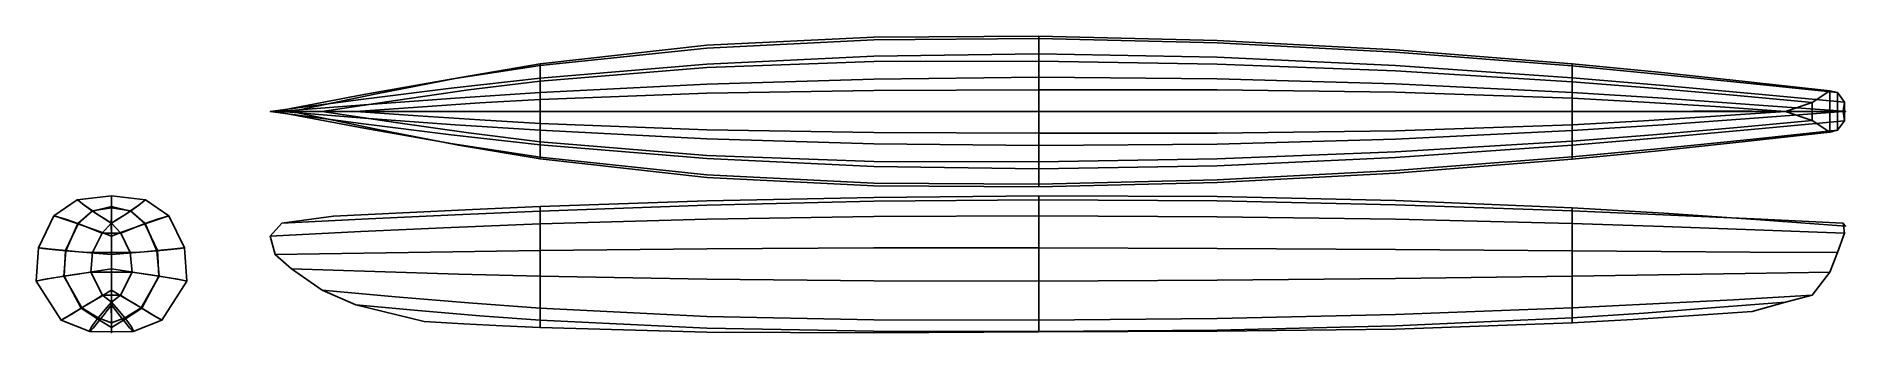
# Model space of a CAD drawing. Header units: metres. Extents: x -13 to 289, y 1 to 50.
import ezdxf

# ---------------------------------------------------------------- set-up
doc = ezdxf.new("R2010")
doc.units = ezdxf.units.M

msp = doc.modelspace()

# ---------------------------------------------------------------- linework, layer by layer
for points in [[(27.28, 37.67), (42.12, 34.87), (56.95, 32.25), (71.49, 30.03), (99.32, 27.11), (127.16, 25.73), (154.69, 25.52), (184.45, 26.24), (214.22, 27.8), (243.68, 30.09), (258.53, 31.49), (273.39, 33), (287.94, 34.54), (287.94, 40.82), (273.39, 42.36), (258.53, 43.87), (243.68, 45.27), (214.22, 47.56), (184.45, 49.12), (154.69, 49.84), (127.16, 49.63), (99.32, 48.25), (71.49, 45.33), (56.95, 43.11), (42.12, 40.49), (27.28, 37.69), (27.28, 37.67)], [(30.03, 37.68), (43.95, 34.77), (57.87, 32.05), (71.49, 29.76), (99.32, 26.63), (127.15, 25.26), (154.69, 25.12), (184.45, 25.85), (214.22, 27.4), (243.68, 29.72), (258.1, 31.13), (272.51, 32.66), (286.63, 34.22), (286.63, 41.14), (272.51, 42.7), (258.1, 44.23), (243.68, 45.64), (214.22, 47.96), (184.45, 49.51), (154.69, 50.24), (127.15, 50.1), (99.32, 48.73), (71.49, 45.6), (57.87, 43.31), (43.95, 40.59), (30.03, 37.68), (30.03, 37.68)], [(154.69, 37.68), (154.69, 31.98), (154.69, 28.09), (154.69, 25.52), (154.69, 25.12), (154.69, 29.27), (154.69, 34.06), (154.69, 37.68), (154.69, 37.68), (154.69, 41.3), (154.69, 46.09), (154.69, 50.24), (154.69, 49.84), (154.69, 47.27), (154.69, 43.38), (154.69, 37.68)], [(26.49, 37.68), (41.59, 35.68), (56.69, 33.78), (71.49, 32.13), (99.32, 29.8), (127.15, 28.48), (154.69, 28.09), (184.45, 28.62), (214.22, 30), (243.68, 32.06), (258.93, 33.34), (274.17, 34.73), (289.12, 36.13), (289.12, 39.23), (274.17, 40.63), (258.93, 42.02), (243.68, 43.3), (214.22, 45.36), (184.45, 46.74), (154.69, 47.27), (127.15, 46.88), (99.32, 45.56), (71.49, 43.23), (56.69, 41.58), (41.59, 39.68), (26.49, 37.68), (26.49, 37.68)], [(35.17, 37.68), (47.38, 35.83), (59.58, 34.1), (71.49, 32.63), (99.32, 30.33), (127.15, 29.35), (154.69, 29.27), (184.45, 29.79), (214.22, 30.93), (243.68, 32.74), (257.13, 33.8), (270.58, 34.97), (283.73, 36.16), (283.73, 39.2), (270.58, 40.39), (257.13, 41.56), (243.68, 42.62), (214.22, 44.43), (184.45, 45.57), (154.69, 46.09), (127.15, 46.01), (99.32, 45.03), (71.49, 42.73), (59.58, 41.26), (47.38, 39.53), (35.17, 37.68), (35.17, 37.68)], [(71.49, 37.68), (71.49, 34.53), (71.49, 32.13), (71.49, 30.03), (71.49, 29.76), (71.49, 32.63), (71.49, 35.69), (71.49, 37.68), (71.49, 37.68), (71.49, 39.67), (71.49, 42.73), (71.49, 45.6), (71.49, 45.33), (71.49, 43.23), (71.49, 40.83), (71.49, 37.68)], [(243.68, 37.68), (243.68, 34.51), (243.68, 32.06), (243.68, 30.09), (243.68, 29.72), (243.68, 32.74), (243.68, 35.46), (243.68, 37.68), (243.68, 37.68), (243.68, 39.9), (243.68, 42.62), (243.68, 45.64), (243.68, 45.27), (243.68, 43.3), (243.68, 40.85), (243.68, 37.68)], [(28.44, 37.65), (42.89, 36.53), (57.34, 35.47), (71.49, 34.53), (99.32, 33.12), (127.15, 32.28), (154.69, 31.98), (184.45, 32.23), (214.22, 33.07), (243.68, 34.51), (258.84, 35.47), (274.01, 36.55), (288.87, 37.65), (288.87, 37.71), (274.01, 38.81), (258.84, 39.89), (243.68, 40.85), (214.22, 42.29), (184.45, 43.13), (154.69, 43.38), (127.15, 43.08), (99.32, 42.24), (71.49, 40.83), (57.34, 39.89), (42.89, 38.83), (28.44, 37.71), (28.44, 37.65)], [(40.75, 37.67), (51.1, 36.95), (61.44, 36.27), (71.49, 35.69), (99.32, 34.63), (127.15, 34.18), (154.69, 34.06), (184.45, 34.07), (214.22, 34.44), (243.68, 35.46), (255.64, 36.12), (267.59, 36.88), (279.25, 37.68), (279.25, 37.68), (267.59, 38.48), (255.64, 39.24), (243.68, 39.9), (214.22, 40.92), (184.45, 41.29), (154.69, 41.3), (127.15, 41.18), (99.32, 40.73), (71.49, 39.67), (61.44, 39.09), (51.1, 38.41), (40.75, 37.69), (40.75, 37.67)], [(289.32, 37.68), (288.87, 37.65), (289.12, 36.13), (287.94, 34.54), (286.63, 34.22), (283.73, 36.16), (279.25, 37.68), (273.72, 37.65), (273.72, 37.71), (279.25, 37.68), (283.73, 39.2), (286.63, 41.14), (287.94, 40.82), (289.12, 39.23), (288.87, 37.71), (289.32, 37.68)], [(37.03, 37.67), (28.44, 37.65), (26.49, 37.68), (27.28, 37.67), (30.03, 37.68), (35.17, 37.68), (40.75, 37.67), (52.17, 37.67), (52.17, 37.69), (40.75, 37.69), (35.17, 37.68), (30.03, 37.68), (27.28, 37.69), (26.49, 37.68), (28.44, 37.71), (37.03, 37.69)], [(37.03, 37.67), (48.61, 37.68), (60.2, 37.68), (71.49, 37.68), (99.32, 37.68), (127.15, 37.68), (154.69, 37.68), (184.45, 37.68), (214.22, 37.68), (243.68, 37.68), (258.99, 37.68), (274.31, 37.68), (289.32, 37.68), (289.32, 37.68), (274.31, 37.68), (258.99, 37.68), (243.68, 37.68), (214.22, 37.68), (184.45, 37.68), (154.69, 37.68), (127.15, 37.68), (99.32, 37.68), (71.49, 37.68), (60.2, 37.68), (48.61, 37.68), (37.03, 37.69), (37.03, 37.67)], [(52.17, 37.67), (58.71, 37.68), (65.25, 37.68), (71.49, 37.68), (99.32, 37.68), (127.15, 37.68), (154.69, 37.68), (184.45, 37.69), (214.22, 37.69), (243.68, 37.68), (253.79, 37.67), (263.91, 37.66), (273.72, 37.65), (273.72, 37.71), (263.91, 37.7), (253.79, 37.69), (243.68, 37.68), (214.22, 37.67), (184.45, 37.67), (154.69, 37.68), (127.15, 37.68), (99.32, 37.68), (71.49, 37.68), (65.25, 37.68), (58.71, 37.68), (52.17, 37.69), (52.17, 37.67)], [(0, 23.59), (-5.7, 22.94), (-9.59, 20.24), (-12.16, 14.94), (-12.56, 9.37), (-8.41, 2.85), (-3.62, 0.97), (0, 0.88), (0, 0.88), (3.62, 0.97), (8.41, 2.85), (12.56, 9.37), (12.16, 14.94), (9.59, 20.24), (5.7, 22.94), (0, 23.59)], [(0, 21.6), (-3.17, 21.08), (-5.62, 18.98), (-7.59, 14.41), (-7.96, 10.19), (-4.94, 4.9), (-2.22, 3.24), (0, 2.4), (0, 2.4), (2.22, 3.24), (4.94, 4.9), (7.96, 10.19), (7.59, 14.41), (5.62, 18.98), (3.17, 21.08), (0, 21.6)], [(0, 21.79), (-3.15, 21.03), (-5.55, 18.93), (-7.65, 14.48), (-7.92, 10.19), (-5.05, 4.84), (-1.99, 2.86), (0, 1.6), (0, 1.6), (1.99, 2.86), (5.05, 4.84), (7.92, 10.19), (7.65, 14.48), (5.55, 18.93), (3.15, 21.03), (0, 21.79)], [(-0.03, 19.04), (-1.15, 19.74), (-2.21, 20.42), (-3.15, 21.03), (-4.56, 22.02), (-5.4, 22.68), (-5.7, 22.94), (-5.45, 22.74), (-4.61, 22.1), (-3.17, 21.08), (-2.21, 20.44), (-1.13, 19.75), (-0.03, 19.04), (0.03, 19.04), (1.13, 19.75), (2.21, 20.44), (3.17, 21.08), (4.61, 22.1), (5.45, 22.74), (5.7, 22.94), (5.4, 22.68), (4.56, 22.02), (3.15, 21.03), (2.21, 20.42), (1.15, 19.74), (0.03, 19.04), (-0.03, 19.04)], [(-0.01, 20.21), (0, 20.77), (0, 21.31), (0, 21.79), (0, 22.74), (0, 23.34), (0, 23.59), (0, 23.47), (0, 22.84), (0, 21.6), (0, 20.68), (0, 19.63), (0, 18.54), (0, 18.54), (0, 19.63), (0, 20.68), (0, 21.6), (0, 22.84), (0, 23.47), (0, 23.59), (0, 23.34), (0, 22.74), (0, 21.79), (0, 21.31), (0, 20.77), (0.01, 20.21), (-0.01, 20.21)], [(28.44, 19.04), (42.89, 19.74), (57.34, 20.42), (71.49, 21.03), (99.32, 22.02), (127.15, 22.68), (154.69, 22.94), (184.45, 22.74), (214.22, 22.1), (243.68, 21.08), (258.84, 20.44), (274.01, 19.75), (288.87, 19.04), (288.87, 19.04), (274.01, 19.75), (258.84, 20.44), (243.68, 21.08), (214.22, 22.1), (184.45, 22.74), (154.69, 22.94), (127.15, 22.68), (99.32, 22.02), (71.49, 21.03), (57.34, 20.42), (42.89, 19.74), (28.44, 19.04), (28.44, 19.04)], [(37.03, 20.21), (48.61, 20.77), (60.2, 21.31), (71.49, 21.79), (99.32, 22.74), (127.15, 23.34), (154.69, 23.59), (184.45, 23.47), (214.22, 22.84), (243.68, 21.6), (258.99, 20.68), (274.31, 19.63), (289.32, 18.54), (289.32, 18.54), (274.31, 19.63), (258.99, 20.68), (243.68, 21.6), (214.22, 22.84), (184.45, 23.47), (154.69, 23.59), (127.15, 23.34), (99.32, 22.74), (71.49, 21.79), (60.2, 21.31), (48.61, 20.77), (37.03, 20.21), (37.03, 20.21)], [(71.49, 21.79), (71.49, 21.03), (71.49, 18.93), (71.49, 14.48), (71.49, 10.19), (71.49, 4.84), (71.49, 2.86), (71.49, 1.6), (71.49, 1.6), (71.49, 2.86), (71.49, 4.84), (71.49, 10.19), (71.49, 14.48), (71.49, 18.93), (71.49, 21.03), (71.49, 21.79)], [(154.69, 23.59), (154.69, 22.94), (154.69, 20.24), (154.69, 14.94), (154.69, 9.37), (154.69, 2.85), (154.69, 0.97), (154.69, 0.88), (154.69, 0.88), (154.69, 0.97), (154.69, 2.85), (154.69, 9.37), (154.69, 14.94), (154.69, 20.24), (154.69, 22.94), (154.69, 23.59)], [(243.68, 21.6), (243.68, 21.08), (243.68, 18.98), (243.68, 14.41), (243.68, 10.19), (243.68, 4.9), (243.68, 3.24), (243.68, 2.4), (243.68, 2.4), (243.68, 3.24), (243.68, 4.9), (243.68, 10.19), (243.68, 14.41), (243.68, 18.98), (243.68, 21.08), (243.68, 21.6)], [(0, 16.86), (-2, 17.62), (-3.9, 18.33), (-5.55, 18.93), (-7.88, 19.73), (-9.2, 20.13), (-9.59, 20.24), (-9.06, 20.1), (-7.68, 19.69), (-5.62, 18.98), (-4.34, 18.49), (-2.95, 17.94), (-1.55, 17.38), (1.55, 17.38), (2.95, 17.94), (4.34, 18.49), (5.62, 18.98), (7.68, 19.69), (9.06, 20.1), (9.59, 20.24), (9.2, 20.13), (7.88, 19.73), (5.55, 18.93), (3.9, 18.33), (2, 17.62), (0, 16.86), (0, 16.86)], [(0, 18.54), (-0.03, 19.04), (-1.55, 17.38), (-3.14, 14.12), (-3.46, 10.84), (-1.52, 7.01), (0, 5.87), (-0.03, 4.29), (0.03, 4.29), (0, 5.87), (1.52, 7.01), (3.46, 10.84), (3.14, 14.12), (1.55, 17.38), (0.03, 19.04), (0, 18.54)], [(-0.01, 20.21), (-0.03, 19.04), (0, 16.86), (-0.01, 13.81), (0, 11.43), (0, 7.87), (-0.01, 5.4), (-0.01, 2.62), (0.01, 2.62), (0.01, 5.4), (0, 7.87), (0, 11.43), (0.01, 13.81), (0, 16.86), (0.03, 19.04), (0.01, 20.21)], [(26.49, 16.86), (41.59, 17.62), (56.69, 18.33), (71.49, 18.93), (99.32, 19.73), (127.15, 20.13), (154.69, 20.24), (184.45, 20.1), (214.22, 19.69), (243.68, 18.98), (258.93, 18.49), (274.17, 17.94), (289.12, 17.38), (289.12, 17.38), (274.17, 17.94), (258.93, 18.49), (243.68, 18.98), (214.22, 19.69), (184.45, 20.1), (154.69, 20.24), (127.15, 20.13), (99.32, 19.73), (71.49, 18.93), (56.69, 18.33), (41.59, 17.62), (26.49, 16.86), (26.49, 16.86)], [(37.03, 20.21), (28.44, 19.04), (26.49, 16.86), (27.28, 13.81), (30.03, 11.43), (35.17, 7.87), (40.75, 5.4), (52.17, 2.62), (52.17, 2.62), (40.75, 5.4), (35.17, 7.87), (30.03, 11.43), (27.28, 13.81), (26.49, 16.86), (28.44, 19.04), (37.03, 20.21)], [(289.32, 18.54), (288.87, 19.04), (289.12, 17.38), (287.94, 14.12), (286.63, 10.84), (283.73, 7.01), (279.25, 5.87), (273.72, 4.29), (273.72, 4.29), (279.25, 5.87), (283.73, 7.01), (286.63, 10.84), (287.94, 14.12), (289.12, 17.38), (288.87, 19.04), (289.32, 18.54)], [(-0.01, 13.81), (-2.81, 14.05), (-5.43, 14.28), (-7.65, 14.48), (-10.57, 14.77), (-11.95, 14.92), (-12.16, 14.94), (-11.44, 14.83), (-9.88, 14.63), (-7.59, 14.41), (-6.19, 14.31), (-4.68, 14.21), (-3.14, 14.12), (3.14, 14.12), (4.68, 14.21), (6.19, 14.31), (7.59, 14.41), (9.88, 14.63), (11.44, 14.83), (12.16, 14.94), (11.95, 14.92), (10.57, 14.77), (7.65, 14.48), (5.43, 14.28), (2.81, 14.05), (0.01, 13.81), (-0.01, 13.81)], [(27.28, 13.81), (42.12, 14.05), (56.95, 14.28), (71.49, 14.48), (99.32, 14.77), (127.16, 14.92), (154.69, 14.94), (184.45, 14.83), (214.22, 14.63), (243.68, 14.41), (258.53, 14.31), (273.39, 14.21), (287.94, 14.12), (287.94, 14.12), (273.39, 14.21), (258.53, 14.31), (243.68, 14.41), (214.22, 14.63), (184.45, 14.83), (154.69, 14.94), (127.16, 14.92), (99.32, 14.77), (71.49, 14.48), (56.95, 14.28), (42.12, 14.05), (27.28, 13.81), (27.28, 13.81)], [(0, 11.43), (-2.91, 10.98), (-5.63, 10.55), (-7.92, 10.19), (-11.05, 9.67), (-12.42, 9.41), (-12.56, 9.37), (-11.83, 9.51), (-10.28, 9.8), (-7.96, 10.19), (-6.55, 10.4), (-5.02, 10.62), (-3.46, 10.84), (3.46, 10.84), (5.02, 10.62), (6.55, 10.4), (7.96, 10.19), (10.28, 9.8), (11.83, 9.51), (12.56, 9.37), (12.42, 9.41), (11.05, 9.67), (7.92, 10.19), (5.63, 10.55), (2.91, 10.98), (0, 11.43), (0, 11.43)], [(30.03, 11.43), (43.95, 10.98), (57.87, 10.55), (71.49, 10.19), (99.32, 9.67), (127.15, 9.41), (154.69, 9.37), (184.45, 9.51), (214.22, 9.8), (243.68, 10.19), (258.1, 10.4), (272.51, 10.62), (286.63, 10.84), (286.63, 10.84), (272.51, 10.62), (258.1, 10.4), (243.68, 10.19), (214.22, 9.8), (184.45, 9.51), (154.69, 9.37), (127.15, 9.41), (99.32, 9.67), (71.49, 10.19), (57.87, 10.55), (43.95, 10.98), (30.03, 11.43), (30.03, 11.43)], [(0, 7.87), (-1.85, 6.76), (-3.58, 5.72), (-5.05, 4.84), (-7.35, 3.47), (-8.33, 2.9), (-8.41, 2.85), (-7.89, 3.15), (-6.75, 3.81), (-4.94, 4.9), (-3.88, 5.55), (-2.71, 6.27), (-1.52, 7.01), (1.52, 7.01), (2.71, 6.27), (3.88, 5.55), (4.94, 4.9), (6.75, 3.81), (7.89, 3.15), (8.41, 2.85), (8.33, 2.9), (7.35, 3.47), (5.05, 4.84), (3.58, 5.72), (1.85, 6.76), (0, 7.87), (0, 7.87)], [(35.17, 7.87), (47.38, 6.76), (59.58, 5.72), (71.49, 4.84), (99.32, 3.47), (127.15, 2.9), (154.69, 2.85), (184.45, 3.15), (214.22, 3.81), (243.68, 4.9), (257.13, 5.55), (270.58, 6.27), (283.73, 7.01), (283.73, 7.01), (270.58, 6.27), (257.13, 5.55), (243.68, 4.9), (214.22, 3.81), (184.45, 3.15), (154.69, 2.85), (127.15, 2.9), (99.32, 3.47), (71.49, 4.84), (59.58, 5.72), (47.38, 6.76), (35.17, 7.87), (35.17, 7.87)], [(-0.01, 5.4), (-0.73, 4.47), (-1.41, 3.6), (-1.99, 2.86), (-3.05, 1.52), (-3.5, 1), (-3.62, 0.97), (-3.61, 1.2), (-3.24, 1.88), (-2.22, 3.24), (-1.56, 4.04), (-0.8, 4.94), (0, 5.87), (0, 5.87), (0.8, 4.94), (1.56, 4.04), (2.22, 3.24), (3.24, 1.88), (3.61, 1.2), (3.62, 0.97), (3.5, 1), (3.05, 1.52), (1.99, 2.86), (1.41, 3.6), (0.73, 4.47), (0.01, 5.4), (-0.01, 5.4)], [(-0.01, 2.62), (0, 2.25), (0, 1.9), (0, 1.6), (0, 0.84), (0, 0.74), (0, 0.88), (0.01, 1), (0.01, 1.37), (0, 2.4), (-0.01, 2.97), (-0.02, 3.62), (-0.03, 4.29), (0.03, 4.29), (0.02, 3.62), (0.01, 2.97), (0, 2.4), (-0.01, 1.37), (-0.01, 1), (0, 0.88), (0, 0.74), (0, 0.84), (0, 1.6), (0, 1.9), (0, 2.25), (0.01, 2.62), (-0.01, 2.62)], [(40.75, 5.4), (51.1, 4.47), (61.44, 3.6), (71.49, 2.86), (99.32, 1.52), (127.15, 1), (154.69, 0.97), (184.45, 1.2), (214.22, 1.88), (243.68, 3.24), (255.64, 4.04), (267.59, 4.94), (279.25, 5.87), (279.25, 5.87), (267.59, 4.94), (255.64, 4.04), (243.68, 3.24), (214.22, 1.88), (184.45, 1.2), (154.69, 0.97), (127.15, 1), (99.32, 1.52), (71.49, 2.86), (61.44, 3.6), (51.1, 4.47), (40.75, 5.4), (40.75, 5.4)], [(52.17, 2.62), (58.71, 2.25), (65.25, 1.9), (71.49, 1.6), (99.32, 0.84), (127.15, 0.74), (154.69, 0.88), (184.45, 1), (214.22, 1.37), (243.68, 2.4), (253.79, 2.97), (263.91, 3.62), (273.72, 4.29), (273.72, 4.29), (263.91, 3.62), (253.79, 2.97), (243.68, 2.4), (214.22, 1.37), (184.45, 1), (154.69, 0.88), (127.15, 0.74), (99.32, 0.84), (71.49, 1.6), (65.25, 1.9), (58.71, 2.25), (52.17, 2.62), (52.17, 2.62)]]:
    msp.add_lwpolyline(points)

doc.saveas('drawing.dxf')
